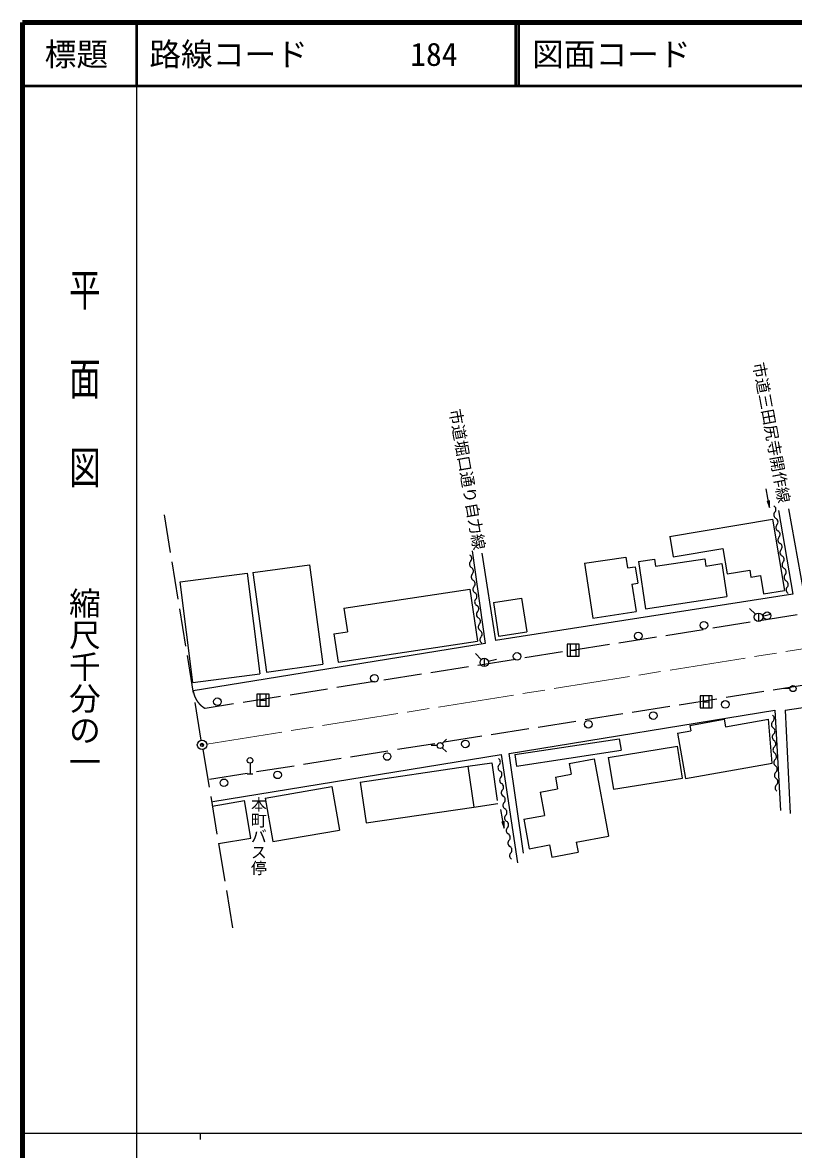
# Model space of a CAD drawing. Units: millimetres, scale not verified. Extents: x 40000 to 680000, y 20000 to 380000.
# Drawn here: x 40000 to 161603, y 202409 to 380000 of the extents above; entities that cross this region are included whole.
import ezdxf
from ezdxf.enums import TextEntityAlignment as Align

# ---------------------------------------------------------------- set-up
doc = ezdxf.new("R2010")
doc.units = ezdxf.units.MM
doc.header["$LTSCALE"] = 1000
doc.header["$PDMODE"] = 32
doc.header["$PDSIZE"] = 500
doc.linetypes.add('CHAIN', pattern=[18.5, 12, -1.5, 3.5, -1.5])
doc.linetypes.add('DASHED', pattern=[7.5, 6, -1.5])
for name, color, linetype, lineweight in [('M-BGD', 7, 'Continuous', 25), ('M-BGD-EXST', 7, 'Continuous', 25), ('M-BMK', 2, 'CHAIN', 13), ('M-BMK-SRVR', 3, 'Continuous', 25), ('M-TTL', 2, 'Continuous', 140), ('M-TTL-BAND', 7, 'Continuous', 25), ('M-TTL-LINE', 7, 'Continuous', 50)]:
    doc.layers.add(name, color=color, linetype=linetype, lineweight=lineweight)
for name, color, linetype in [('M-BMK-HTXT', 7, 'Continuous'), ('M-OTRS', 6, 'Continuous'), ('M-TTL-TXT', 7, 'Continuous')]:
    doc.layers.add(name, color=color, linetype=linetype)
doc.styles.add('@ＭＳ ゴシック', font='')
doc.styles.add('ＭＳ ゴシック', font='')
doc.styles.get('@ＭＳ ゴシック').set_extended_font_data('@MS Gothic')
doc.styles.get('ＭＳ ゴシック').set_extended_font_data('MS Gothic')

# ---------------------------------------------------------------- blocks, each defined once
blk = doc.blocks.new('open_arrow')
at = {"color": 0, "linetype": 'Continuous', "lineweight": -2}
blk.add_lwpolyline([(7.5, 1.25), (0, 0), (7.5, -1.25)], dxfattribs=at)

msp = doc.modelspace()

# ---------------------------------------------------------------- linework, layer by layer
at = {"layer": 'M-BGD'}
for p, q in [((157825, 303556), (157286, 306507)), ((159216, 303095), (161476, 289892)), ((160805, 303359), (163187, 290222)), ((142044, 298996), (158291, 301717)), ((158291, 301717), (160166, 290516)), ((142085, 299003), (142626, 295777)), ((110927, 296730), (112978, 282135)), ((142626, 295777), (150458, 297089)), ((150458, 297089), (151123, 293117)), ((112439, 296364), (114588, 282597)), ((128631, 294782), (135138, 295766)), ((135138, 295766), (135397, 294054)), ((137139, 295059), (139690, 295447)), ((137139, 295059), (138270, 287618)), ((139690, 295447), (139864, 294306)), ((139864, 294306), (147612, 295484)), ((147612, 295484), (147786, 294343)), ((64848, 291865), (75410, 293225)), ((75410, 293225), (77452, 277361)), ((76333, 293340), (85244, 294559)), ((76333, 293340), (78479, 277648)), ((85244, 294559), (87390, 278867)), ((128631, 294782), (129938, 286139)), ((135397, 294054), (136658, 294245)), ((136658, 294245), (137054, 291628)), ((147786, 294343), (150317, 294728)), ((150317, 294728), (151101, 289569)), ((151123, 293117), (154694, 293715)), ((154694, 293715), (154881, 292599)), ((66889, 276001), (64848, 291865)), ((136123, 291487), (137054, 291628)), ((136123, 291487), (136775, 287172)), ((154881, 292599), (156384, 292850)), ((156384, 292850), (156868, 289964)), ((90677, 287712), (110542, 290731)), ((110542, 290731), (111789, 282520)), ((161476, 289892), (114588, 282597)), ((138270, 287618), (151101, 289569)), ((156868, 289964), (160166, 290516)), ((90677, 287712), (91241, 283998)), ((114295, 288589), (118730, 289267)), ((114295, 288589), (115101, 283321)), ((118730, 289267), (119536, 283999)), ((129938, 286139), (136775, 287172)), ((155614, 286745), (154679, 287680)), ((156082, 286939), (156082, 285617)), ((156720, 286449), (157997, 286791)), ((89105, 283674), (91241, 283998)), ((89105, 283674), (89789, 279177)), ((89789, 279177), (111789, 282520)), ((115101, 283321), (119536, 283999)), ((112978, 282135), (66920, 274695)), ((160313, 271616), (218248, 280720)), ((78479, 277648), (87390, 278867)), ((112366, 279634), (111431, 280569)), ((112834, 279827), (112834, 278505)), ((113472, 279337), (114749, 279679)), ((66889, 276001), (77452, 277361)), ((116737, 264827), (158673, 271654)), ((145267, 269244), (150681, 270197)), ((150681, 270197), (150888, 269019)), ((150888, 269019), (157657, 270211)), ((158266, 263264), (157657, 270211)), ((158673, 271654), (159575, 255825)), ((160313, 271616), (161058, 255355)), ((143298, 268010), (145418, 268384)), ((145267, 269244), (145418, 268384)), ((117632, 264626), (134131, 267118)), ((134131, 267118), (134404, 265314)), ((143298, 268010), (144558, 260850)), ((70019, 257221), (115521, 264629)), ((115521, 264629), (118096, 247555)), ((119014, 249107), (116740, 264806)), ((117632, 264626), (117905, 262822)), ((117905, 262822), (134404, 265314)), ((132397, 264198), (143284, 265945)), ((144088, 260937), (143284, 265945)), ((126238, 263248), (130156, 263979)), ((126238, 263248), (126553, 261560)), ((130156, 263979), (132428, 251787)), ((132397, 264198), (133200, 259190)), ((144558, 260850), (158266, 263264)), ((93279, 260317), (110237, 262790)), ((110237, 262790), (111173, 256373)), ((124047, 261093), (126553, 261560)), ((124047, 261093), (124393, 259234)), ((78297, 257793), (88810, 259601)), ((88810, 259601), (89989, 252747)), ((93279, 260317), (94215, 253901)), ((133200, 259190), (144088, 260937)), ((78297, 257793), (79476, 250938)), ((121633, 258719), (124393, 259234)), ((121633, 258719), (122314, 255063)), ((69930, 256519), (75032, 257378)), ((76025, 251479), (75032, 257378)), ((94215, 253901), (111173, 256373)), ((115965, 253030), (115425, 255981)), ((119048, 254455), (122314, 255063)), ((119048, 254455), (119915, 249801)), ((79476, 250938), (89989, 252747)), ((70916, 250619), (76025, 251479)), ((127350, 250840), (132428, 251787)), ((127350, 250840), (127649, 249236)), ((119915, 249801), (123122, 250399)), ((123122, 250399), (123484, 248460)), ((123484, 248460), (127649, 249236))]:
    msp.add_line(p, q, dxfattribs=at)
at = {"layer": 'M-BGD', "linetype": 'DASHED'}
for p, q in [((68197, 266905), (62141, 303830)), ((214059, 294830), (68808, 271914)), ((69493, 260773), (217912, 284275)), ((68442, 265425), (73330, 236169)), ((110237, 262790), (114020, 263341)), ((114020, 263341), (114956, 256925)), ((111173, 256373), (114956, 256925))]:
    msp.add_line(p, q, dxfattribs=at)
at = {"layer": 'M-BGD'}
for centre, radius in [((156082, 286278), 661), ((157451, 286521), 598), ((147487, 285018), 598), ((137128, 283338), 598), ((118012, 280116), 598), ((112834, 279166), 661), ((95495, 276656), 598), ((70733, 272971), 598), ((150853, 272548), 598), ((129247, 269410), 598), ((139495, 270776), 598), ((109858, 266317), 598), ((97516, 264334), 598), ((80233, 261442), 598), ((71774, 260187), 598)]:
    msp.add_circle(centre, radius, dxfattribs=at)
for centre, start, end in [((158217, 303282), 316.1968, 62.45701), ((159119, 302417), 136.1968, 242.45701), ((159443, 300444), 136.1968, 242.45701), ((158541, 301309), 316.1968, 62.45701), ((159768, 298470), 136.1968, 242.45701), ((158865, 299335), 316.1968, 62.45701), ((160092, 296497), 136.1968, 242.45701), ((159190, 297362), 316.1968, 62.45701), ((111115, 294642), 134.76545, 241.02566), ((110235, 295530), 314.76545, 61.02566), ((160416, 294523), 136.1968, 242.45701), ((159514, 295388), 316.1968, 62.45701), ((111390, 292661), 134.76545, 241.02566), ((110510, 293549), 314.76545, 61.02566), ((159838, 293415), 316.1968, 62.45701), ((110784, 291568), 314.76545, 61.02566), ((160740, 292549), 136.1968, 242.45701), ((160162, 291441), 316.1968, 62.45701), ((111665, 290680), 134.76545, 241.02566), ((111059, 289587), 314.76545, 61.02566), ((161064, 290576), 136.1968, 242.45701), ((111939, 288699), 134.76545, 241.02566), ((111334, 287606), 314.76545, 61.02566), ((112214, 286718), 134.76545, 241.02566), ((111609, 285625), 314.76545, 61.02566), ((112489, 284737), 134.76545, 241.02566), ((111883, 283644), 314.76545, 61.02566), ((112764, 282756), 134.76545, 241.02566), ((157949, 270330), 310.20329, 56.4635), ((158756, 269375), 130.20329, 236.4635), ((158066, 268334), 310.20329, 56.4635), ((158872, 267379), 130.20329, 236.4635), ((158182, 266337), 310.20329, 56.4635), ((158989, 265382), 130.20329, 236.4635), ((158298, 264340), 310.20329, 56.4635), ((115618, 262584), 134.39834, 240.65854), ((114744, 263477), 314.39834, 60.65854), ((159105, 263386), 130.20329, 236.4635), ((158414, 262344), 310.20329, 56.4635), ((115006, 261495), 314.39834, 60.65854), ((159221, 261389), 130.20329, 236.4635), ((115880, 260601), 134.39834, 240.65854), ((115268, 259512), 314.39834, 60.65854), ((159338, 259392), 130.20329, 236.4635), ((158531, 260347), 310.20329, 56.4635), ((116142, 258619), 134.39834, 240.65854), ((115530, 257529), 314.39834, 60.65854), ((116405, 256636), 134.39834, 240.65854), ((115792, 255546), 314.39834, 60.65854), ((116667, 254653), 134.39834, 240.65854), ((116054, 253564), 314.39834, 60.65854), ((116929, 252670), 134.39834, 240.65854), ((117191, 250688), 134.39834, 240.65854), ((116316, 251581), 314.39834, 60.65854), ((117453, 248705), 134.39834, 240.65854), ((116578, 249598), 314.39834, 60.65854)]:
    msp.add_arc(centre, 625, start, end, dxfattribs=at)
at = {"layer": 'M-BGD', "linetype": 'DASHED'}
msp.add_arc((70678, 275215), 3794, 187.87443, 240.46963, dxfattribs=at)
at = {"layer": 'M-BGD-EXST'}
for p, q in [((125926, 282046), (125926, 280150)), ((127822, 282046), (125926, 282046)), ((126400, 281951), (126400, 280245)), ((126400, 281098), (127348, 281098)), ((127348, 280245), (127348, 281951)), ((127822, 280150), (127822, 282046)), ((125926, 280150), (127822, 280150)), ((76983, 274170), (76983, 272274)), ((78879, 274170), (76983, 274170)), ((77457, 274075), (77457, 272368)), ((78405, 272368), (78405, 274075)), ((78879, 272274), (78879, 274170)), ((146864, 273876), (146864, 271980)), ((148760, 273876), (146864, 273876)), ((147338, 273781), (147338, 272075)), ((148286, 272075), (148286, 273781)), ((148760, 271980), (148760, 273876)), ((161047, 275030), (160092, 275030)), ((76983, 272274), (78879, 272274)), ((77457, 273222), (78405, 273222)), ((146864, 271980), (148760, 271980)), ((147338, 272928), (148286, 272928)), ((106206, 266400), (106880, 267075)), ((105391, 266063), (104437, 266063)), ((106206, 265725), (106880, 265050)), ((75891, 263288), (75891, 261546)), ((76326, 261546), (75455, 261546))]:
    msp.add_line(p, q, dxfattribs=at)
for centre, radius in [((161524, 275030), 477), ((105868, 266063), 477), ((75891, 263724), 436)]:
    msp.add_circle(centre, radius, dxfattribs=at)
at = {"layer": 'M-BMK'}
msp.add_line((69059, 266283), (166453, 281822), dxfattribs=at)
at = {"layer": 'M-BMK-SRVR'}
msp.add_circle((68319, 266165), 750, dxfattribs=at)
at = {"layer": 'M-OTRS'}
msp.add_point((68319, 266165), dxfattribs=at)
at = {"layer": 'M-TTL'}
for p, q in [((40000, 380000), (40000, 20000)), ((680000, 380000), (40000, 380000))]:
    msp.add_line(p, q, dxfattribs=at)
at = {"layer": 'M-TTL-BAND'}
for p, q in [((58000, 370000), (58000, 20000)), ((40000, 205000), (579000, 205000)), ((68000, 205000), (68000, 204000))]:
    msp.add_line(p, q, dxfattribs=at)
at = {"layer": 'M-TTL-LINE'}
for p, q in [((58000, 380000), (58000, 370000)), ((117750, 380000), (117750, 370000)), ((118250, 380000), (118250, 370000)), ((40000, 370000), (680000, 370000))]:
    msp.add_line(p, q, dxfattribs=at)

# ---------------------------------------------------------------- block references
at = {"layer": 'M-BGD', "xscale": 150, "yscale": 150, "rotation": 100.4}
for p in [(157825, 303556), (115965, 253030)]:
    msp.add_blockref('open_arrow', p, dxfattribs=at)

# ---------------------------------------------------------------- texts
at = {"layer": 'M-BMK-HTXT', "style": 'ＭＳ ゴシック'}
for s, rotation, p in [('市道三田尻寺開作線', 280.423, (158733, 304054)), ('市道堀口通り自力線', 279.914, (110651, 296679))]:
    msp.add_text(s, height=1833, rotation=rotation, dxfattribs=at).set_placement(p, align=Align.BOTTOM_RIGHT)
at = {"layer": 'M-BMK-HTXT', "style": '@ＭＳ ゴシック'}
msp.add_text('本町バス停', height=1833, rotation=270, dxfattribs=at).set_placement((75774, 258031), align=Align.BOTTOM_LEFT)
at = {"layer": 'M-TTL-BAND', "style": '@ＭＳ ゴシック', "width": 1.4}
msp.add_text('平  面  図', height=3666, rotation=270, dxfattribs=at).set_placement((49777, 306475), align=Align.MIDDLE_RIGHT)
at = {"layer": 'M-TTL-BAND', "style": '@ＭＳ ゴシック'}
msp.add_text('縮尺千分の一', height=3666, rotation=270, dxfattribs=at).set_placement((49777, 261030), align=Align.MIDDLE_RIGHT)
at = {"layer": 'M-TTL-TXT', "style": 'ＭＳ ゴシック'}
msp.add_text('標題', height=3666, dxfattribs=at).set_placement((48500, 375000), align=Align.MIDDLE_CENTER)
for s, p in [('路線コード', (60000, 375000)), ('184', (101142, 375000)), ('図面コード', (120380, 375000))]:
    msp.add_text(s, height=3666, dxfattribs=at).set_placement(p, align=Align.MIDDLE_LEFT)

doc.saveas('drawing.dxf')
